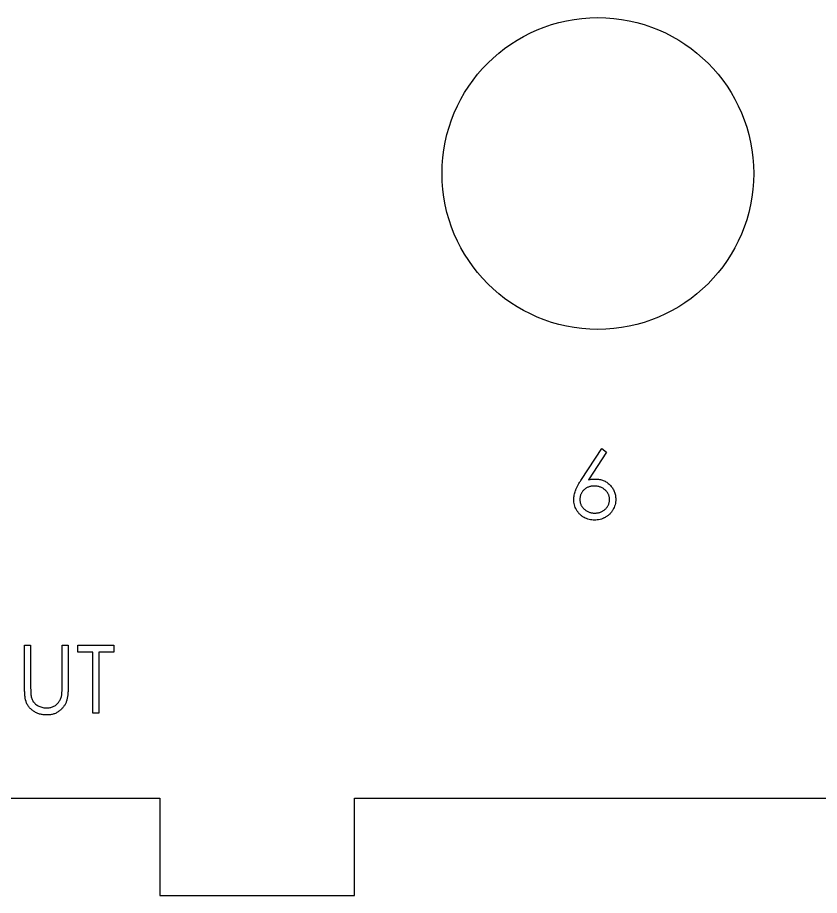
# Model space of a CAD drawing. Header units: millimetres. Extents: x 0 to 1497, y 0 to 497.
# Drawn here: x 709.72 to 750.89, y 240.24 to 285.29 of the extents above; entities that cross this region are included whole.
import ezdxf

# ---------------------------------------------------------------- set-up
doc = ezdxf.new("R2010")
doc.units = ezdxf.units.MM

msp = doc.modelspace()

# ---------------------------------------------------------------- linework, layer by layer
at = {"color": 7, "linetype": 'Continuous', "lineweight": 25}
for p, q in [((738.67, 261.579), (739.715, 263.176)), ((739.715, 263.176), (739.957, 262.986)), ((739.957, 262.986), (739.032, 261.572)), ((710.078, 253.087), (710.392, 253.087)), ((710.078, 250.973), (710.078, 253.087)), ((710.392, 253.087), (710.392, 250.99)), ((712.008, 250.99), (712.008, 253.087)), ((712.008, 253.087), (712.322, 253.087)), ((712.322, 253.087), (712.322, 250.973)), ((712.815, 252.728), (712.815, 253.087)), ((712.815, 253.087), (714.655, 253.087)), ((714.655, 253.087), (714.655, 252.728)), ((713.578, 252.728), (712.815, 252.728)), ((713.578, 249.587), (713.578, 252.728)), ((714.655, 252.728), (713.892, 252.728)), ((713.892, 252.728), (713.892, 249.587)), ((713.892, 249.587), (713.578, 249.587)), ((639.517, 245.237), (717.017, 245.237)), ((717.017, 245.237), (717.017, 240.237)), ((727.017, 245.237), (804.517, 245.237)), ((727.017, 240.237), (727.017, 245.237)), ((717.017, 240.237), (727.017, 240.237))]:
    msp.add_line(p, q, dxfattribs=at)
msp.add_circle((739.517, 277.287), 8, dxfattribs=at)
for points, knots in [([(738.279, 260.563), (738.28, 260.599), (738.283, 260.672), (738.3, 260.784), (738.327, 260.898), (738.357, 260.995), (738.389, 261.074), (738.416, 261.138), (738.449, 261.204), (738.484, 261.273), (738.525, 261.346), (738.569, 261.421), (738.618, 261.499), (738.653, 261.552), (738.67, 261.579)], [0, 0, 0, 0, 0.097818, 0.199726, 0.305276, 0.415811, 0.474472, 0.537274, 0.603657, 0.674299, 0.749834, 0.828598, 0.912378, 1, 1, 1, 1]), ([(739.032, 261.572), (739.094, 261.582), (739.214, 261.601), (739.336, 261.604), (739.395, 261.606)], [0, 0, 0, 0, 0.512659, 1, 1, 1, 1]), ([(739.395, 261.606), (739.43, 261.605), (739.5, 261.603), (739.603, 261.589), (739.702, 261.566), (739.796, 261.533), (739.887, 261.49), (739.973, 261.439), (740.055, 261.377), (740.132, 261.308), (740.202, 261.231), (740.265, 261.15), (740.317, 261.064), (740.359, 260.973), (740.392, 260.878), (740.416, 260.779), (740.43, 260.675), (740.432, 260.605), (740.433, 260.569)], [0, 0, 0, 0, 0.065231, 0.128405, 0.190067, 0.250943, 0.311546, 0.372863, 0.435024, 0.499072, 0.563091, 0.62551, 0.68668, 0.747283, 0.808563, 0.870742, 0.934341, 1, 1, 1, 1]), ([(739.329, 261.247), (739.302, 261.246), (739.25, 261.245), (739.174, 261.236), (739.101, 261.219), (739.032, 261.198), (738.967, 261.169), (738.907, 261.134), (738.85, 261.092), (738.797, 261.045), (738.749, 260.993), (738.708, 260.937), (738.672, 260.88), (738.643, 260.819), (738.621, 260.756), (738.605, 260.69), (738.596, 260.621), (738.594, 260.574), (738.593, 260.55)], [0, 0, 0, 0, 0.070599, 0.137901, 0.203196, 0.26679, 0.329106, 0.390654, 0.452653, 0.515748, 0.577926, 0.63893, 0.698351, 0.757296, 0.816394, 0.876267, 0.936817, 1, 1, 1, 1]), ([(740.119, 260.55), (740.118, 260.574), (740.117, 260.621), (740.105, 260.69), (740.088, 260.756), (740.063, 260.819), (740.029, 260.88), (739.989, 260.938), (739.942, 260.993), (739.888, 261.045), (739.829, 261.092), (739.766, 261.134), (739.701, 261.169), (739.633, 261.198), (739.561, 261.219), (739.486, 261.236), (739.409, 261.245), (739.356, 261.246), (739.329, 261.247)], [0, 0, 0, 0, 0.061138, 0.119994, 0.178225, 0.236256, 0.294929, 0.354716, 0.41673, 0.480664, 0.545832, 0.609758, 0.672971, 0.736017, 0.799839, 0.864775, 0.931088, 1, 1, 1, 1]), ([(739.339, 259.497), (739.292, 259.499), (739.199, 259.502), (739.062, 259.529), (738.93, 259.572), (738.804, 259.632), (738.688, 259.708), (738.584, 259.8), (738.493, 259.905), (738.417, 260.024), (738.356, 260.151), (738.311, 260.284), (738.285, 260.422), (738.281, 260.516), (738.279, 260.563)], [0, 0, 0, 0, 0.084335, 0.167052, 0.249566, 0.33274, 0.415915, 0.497828, 0.580373, 0.6646, 0.749467, 0.83251, 0.915639, 1, 1, 1, 1]), ([(738.593, 260.55), (738.594, 260.526), (738.595, 260.48), (738.606, 260.412), (738.623, 260.346), (738.649, 260.283), (738.679, 260.222), (738.719, 260.165), (738.763, 260.109), (738.816, 260.058), (738.873, 260.011), (738.933, 259.969), (738.996, 259.934), (739.063, 259.906), (739.132, 259.883), (739.204, 259.867), (739.279, 259.858), (739.33, 259.857), (739.356, 259.856)], [0, 0, 0, 0, 0.061842, 0.121262, 0.180746, 0.239231, 0.298308, 0.358183, 0.420359, 0.484792, 0.549938, 0.613718, 0.676681, 0.739154, 0.8022, 0.86674, 0.93205, 1, 1, 1, 1]), ([(740.433, 260.569), (740.432, 260.52), (740.429, 260.424), (740.401, 260.283), (740.358, 260.15), (740.296, 260.025), (740.219, 259.909), (740.125, 259.806), (740.017, 259.714), (739.896, 259.637), (739.765, 259.575), (739.628, 259.53), (739.485, 259.502), (739.388, 259.499), (739.339, 259.497)], [0, 0, 0, 0, 0.085948, 0.169125, 0.250399, 0.33229, 0.413364, 0.494172, 0.576022, 0.660757, 0.745783, 0.830044, 0.914028, 1, 1, 1, 1]), ([(739.356, 259.856), (739.382, 259.857), (739.433, 259.858), (739.508, 259.867), (739.58, 259.883), (739.649, 259.906), (739.716, 259.934), (739.779, 259.969), (739.839, 260.011), (739.896, 260.058), (739.948, 260.11), (739.994, 260.165), (740.032, 260.223), (740.064, 260.283), (740.089, 260.346), (740.106, 260.412), (740.117, 260.48), (740.118, 260.526), (740.119, 260.55)], [0, 0, 0, 0, 0.067962, 0.133283, 0.197835, 0.260892, 0.323377, 0.38635, 0.449638, 0.514795, 0.57924, 0.641814, 0.701359, 0.760727, 0.819222, 0.878716, 0.938147, 1, 1, 1, 1]), ([(710.141, 250.235), (710.135, 250.254), (710.124, 250.294), (710.112, 250.361), (710.102, 250.438), (710.092, 250.525), (710.087, 250.623), (710.082, 250.73), (710.078, 250.848), (710.078, 250.93), (710.078, 250.973)], [0, 0, 0, 0, 0.07813, 0.169465, 0.274335, 0.39211, 0.523687, 0.668365, 0.827132, 1, 1, 1, 1]), ([(710.392, 250.99), (710.392, 250.96), (710.392, 250.904), (710.393, 250.823), (710.394, 250.752), (710.395, 250.69), (710.398, 250.636), (710.4, 250.591), (710.402, 250.554), (710.405, 250.533), (710.406, 250.524)], [0, 0, 0, 0, 0.191079, 0.362605, 0.516099, 0.650038, 0.765977, 0.862374, 0.940842, 1, 1, 1, 1]), ([(712.322, 250.973), (712.321, 250.935), (712.321, 250.86), (712.317, 250.751), (712.31, 250.648), (712.3, 250.55), (712.287, 250.458), (712.273, 250.372), (712.255, 250.291), (712.234, 250.215), (712.209, 250.143), (712.178, 250.074), (712.142, 250.007), (712.1, 249.943), (712.053, 249.881), (712, 249.822), (711.942, 249.764), (711.878, 249.71), (711.811, 249.66), (711.739, 249.616), (711.663, 249.579), (711.584, 249.549), (711.502, 249.526), (711.416, 249.509), (711.326, 249.499), (711.265, 249.498), (711.234, 249.497)], [0, 0, 0, 0, 0.054858, 0.107059, 0.156978, 0.203992, 0.248492, 0.290483, 0.330489, 0.367886, 0.403858, 0.440009, 0.476295, 0.512792, 0.550485, 0.588381, 0.627645, 0.667979, 0.708433, 0.748602, 0.789088, 0.829461, 0.870371, 0.912214, 0.955547, 1, 1, 1, 1]), ([(711.972, 250.446), (711.975, 250.459), (711.982, 250.486), (711.988, 250.533), (711.994, 250.588), (711.999, 250.651), (712.003, 250.723), (712.006, 250.805), (712.007, 250.894), (712.007, 250.957), (712.008, 250.99)], [0, 0, 0, 0, 0.069835, 0.155621, 0.257802, 0.373811, 0.506402, 0.655564, 0.820079, 1, 1, 1, 1]), ([(710.406, 250.524), (710.411, 250.491), (710.421, 250.427), (710.447, 250.337), (710.483, 250.255), (710.525, 250.179), (710.581, 250.112), (710.648, 250.05), (710.729, 249.996), (710.82, 249.947), (710.917, 249.907), (711.016, 249.877), (711.116, 249.859), (711.183, 249.857), (711.217, 249.856)], [0, 0, 0, 0, 0.086315, 0.167766, 0.244433, 0.318135, 0.391884, 0.470068, 0.553904, 0.644339, 0.736875, 0.826168, 0.913679, 1, 1, 1, 1]), ([(711.234, 249.497), (711.201, 249.498), (711.135, 249.499), (711.037, 249.508), (710.944, 249.525), (710.854, 249.546), (710.768, 249.575), (710.685, 249.609), (710.606, 249.651), (710.531, 249.698), (710.461, 249.75), (710.397, 249.807), (710.339, 249.868), (710.287, 249.934), (710.241, 250.003), (710.201, 250.076), (710.167, 250.154), (710.149, 250.208), (710.141, 250.235)], [0, 0, 0, 0, 0.071175, 0.139644, 0.206317, 0.271373, 0.335418, 0.398076, 0.460608, 0.52297, 0.584716, 0.644895, 0.704291, 0.762998, 0.821087, 0.880104, 0.939388, 1, 1, 1, 1]), ([(711.217, 249.856), (711.245, 249.857), (711.302, 249.859), (711.387, 249.872), (711.469, 249.896), (711.55, 249.927), (711.625, 249.968), (711.696, 250.015), (711.759, 250.07), (711.816, 250.131), (711.866, 250.2), (711.91, 250.276), (711.945, 250.358), (711.963, 250.416), (711.972, 250.446)], [0, 0, 0, 0, 0.082891, 0.165303, 0.247762, 0.331528, 0.41528, 0.496366, 0.577151, 0.657783, 0.739322, 0.823793, 0.909476, 1, 1, 1, 1])]:
    msp.add_open_spline(points, degree=3, knots=knots, dxfattribs=at)

doc.saveas('drawing.dxf')
